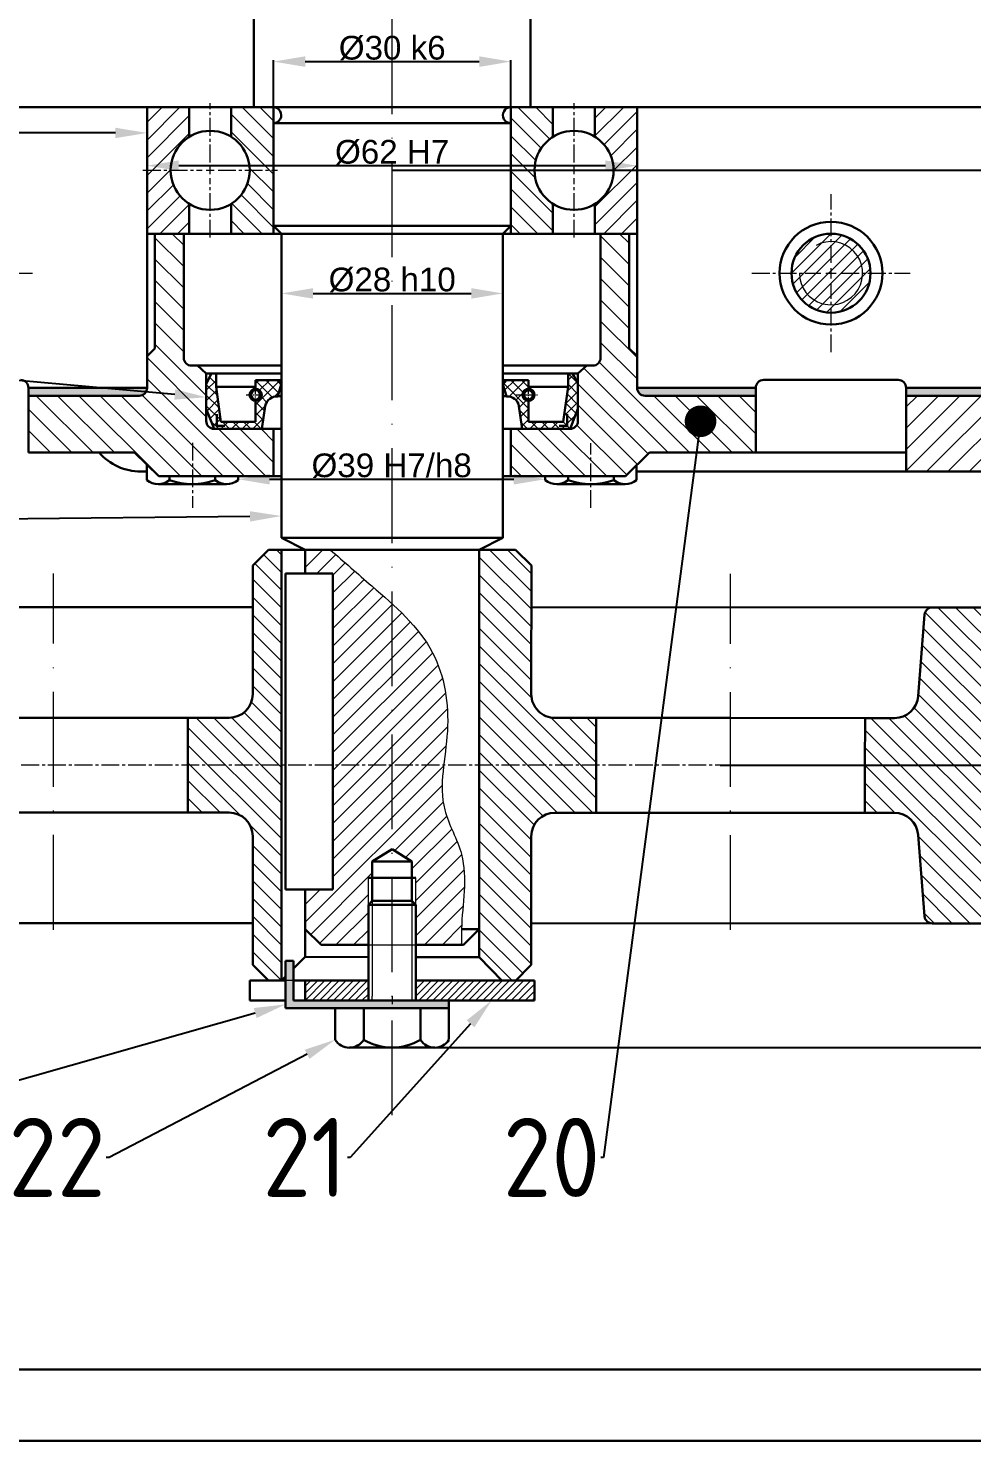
# Model space of a CAD drawing. Header units: millimetres. Extents: x -1 to 1843, y 0 to 1207.
# Drawn here: x 197.7 to 317.1, y 0.4 to 179.1 of the extents above; entities that cross this region are included whole.
import ezdxf
from ezdxf import colors
from ezdxf.entities.mleader import LeaderData, LeaderLine
from ezdxf.math import Vec2, Vec3

# ---------------------------------------------------------------- set-up
doc = ezdxf.new("R2010")
doc.units = ezdxf.units.MM
doc.linetypes.add('ACAD_ISO10W100', pattern=[18, 12, -3, 0, -3])
doc.linetypes.add('CENTER2', pattern=[1.125, 0.75, -0.125, 0.125, -0.125])
doc.layers.get('0').update_dxf_attribs({"lineweight": 30})
for name, color, linetype, lineweight in [('Axe', 7, 'ACAD_ISO10W100', 13), ('Hasuri', 7, 'Continuous', 13), ('Thick', 7, 'Continuous', 30), ('Thin', 7, 'Continuous', 13)]:
    doc.layers.add(name, color=color, linetype=linetype, lineweight=lineweight)
doc.styles.get("Standard").update_dxf_attribs({"font": 'isocp.shx'})
doc.dimstyles.get("Standard").update_dxf_attribs({"dimtxt": 1, "dimasz": 4, "dimexe": 0.18, "dimexo": 0.0625, "dimgap": 0.09, "dimtad": 1, "dimtoh": 1, "dimdec": 1, "dimzin": 0, "dimdsep": 46, "dimtxsty": 'Standard', "dimcen": 0.09, "dimadec": 0, "dimazin": 0, "dimtfac": 1, "dimtdec": 1, "dimtofl": 0, "dimtmove": 0, "dimatfit": 3, "dimfxl": 1, "dimtolj": 1, "dimtzin": 0, "dimarcsym": 1})
pattern_1 = [(135, (-192.2446, -426.3605), (-1.122532, -1.122532), [])]
pattern_2 = [(45, (-192.2446, -426.3605), (-1.122532, 1.122532), [])]

# ---------------------------------------------------------------- blocks, each defined once
blk = doc.blocks.new('*U5')
at = {"layer": 'Hasuri', "color": 0, "linetype": 'CENTER2', "ltscale": 3, "transparency": 16777216}
for p, q in [((0, 1), (0, 8.5)), ((-8.5, 0), (-1, 0)), ((1, 0), (8.5, 0)), ((0, -8.5), (0, -1))]:
    blk.add_line(p, q, dxfattribs=at)
at = {"layer": 'Hasuri', "color": 0, "linetype": 'Continuous', "ltscale": 3, "transparency": 16777216}
for p, q in [((-0.5, 0), (0.5, 0)), ((0, -0.5), (0, 0.5))]:
    blk.add_line(p, q, dxfattribs=at)
blk = doc.blocks.new('*U6')
at = {"layer": 'Hasuri', "color": 0, "linetype": 'CENTER2', "ltscale": 3, "transparency": 16777216}
for p, q in [((0, 1), (0, 8.5)), ((-8.5, 0), (-1, 0)), ((1, 0), (8.5, 0)), ((0, -8.5), (0, -1))]:
    blk.add_line(p, q, dxfattribs=at)
at = {"layer": 'Hasuri', "color": 0, "linetype": 'Continuous', "ltscale": 3, "transparency": 16777216}
for p, q in [((-0.5, 0), (0.5, 0)), ((0, -0.5), (0, 0.5))]:
    blk.add_line(p, q, dxfattribs=at)
blk = doc.blocks.new('*U13')
at = {"layer": 'Axe', "color": 0, "linetype": 'CENTER2', "ltscale": 3, "transparency": 16777216}
for p, q in [((0, 1.3), (0, 10)), ((-10, 0), (-1.3, 0)), ((1.3, 0), (10, 0)), ((0, -10), (0, -1.3))]:
    blk.add_line(p, q, dxfattribs=at)
at = {"layer": 'Axe', "color": 0, "linetype": 'Continuous', "ltscale": 3, "transparency": 16777216}
for p, q in [((-0.65, 0), (0.65, 0)), ((0, -0.65), (0, 0.65))]:
    blk.add_line(p, q, dxfattribs=at)
blk = doc.blocks.new('*U14')
at = {"layer": 'Axe', "color": 0, "linetype": 'CENTER2', "ltscale": 3, "transparency": 16777216}
for p, q in [((0, 1.3), (0, 10)), ((-10, 0), (-1.3, 0)), ((1.3, 0), (10, 0)), ((0, -10), (0, -1.3))]:
    blk.add_line(p, q, dxfattribs=at)
at = {"layer": 'Axe', "color": 0, "linetype": 'Continuous', "ltscale": 3, "transparency": 16777216}
for p, q in [((-0.65, 0), (0.65, 0)), ((0, -0.65), (0, 0.65))]:
    blk.add_line(p, q, dxfattribs=at)
blk = doc.blocks.new('*U42')
at = {"layer": 'Axe', "color": 0, "linetype": 'CENTER2', "transparency": 16777216}
for p, q in [((-1.2, 0), (-0.12, 0)), ((0, 0.12), (0, 1.03)), ((0.12, 0), (0.95, 0)), ((0, -1.23), (0, -0.12))]:
    blk.add_line(p, q, dxfattribs=at)
at = {"layer": 'Axe', "color": 0, "linetype": 'Continuous', "transparency": 16777216}
for p, q in [((-0.06, 0), (0.06, 0)), ((0, -0.06), (0, 0.06))]:
    blk.add_line(p, q, dxfattribs=at)
blk = doc.blocks.new('*U43')
at = {"layer": 'Axe', "color": 0, "linetype": 'CENTER2', "transparency": 16777216}
for p, q in [((-1.56, 0), (-0.12, 0)), ((0, 0.12), (0, 1.44)), ((0.12, 0), (1.23, 0)), ((0, -1.29), (0, -0.12))]:
    blk.add_line(p, q, dxfattribs=at)
at = {"layer": 'Axe', "color": 0, "linetype": 'Continuous', "transparency": 16777216}
for p, q in [((-0.06, 0), (0.06, 0)), ((0, -0.06), (0, 0.06))]:
    blk.add_line(p, q, dxfattribs=at)
blk = doc.blocks.new('*U46')
at = {"layer": 'Axe', "color": 0, "linetype": 'CENTER2', "ltscale": 3, "transparency": 16777216}
blk.add_line((0, 4.125), (0, -4.125), dxfattribs=at)
blk = doc.blocks.new('*U47')
at = {"layer": 'Axe', "color": 0, "linetype": 'CENTER2', "ltscale": 3, "transparency": 16777216}
blk.add_line((0, -4.1), (0, 4.1), dxfattribs=at)
blk = doc.blocks.new('*U59')
at = {"layer": 'Axe', "color": 0, "linetype": 'CENTER2', "ltscale": 3, "transparency": 16777216}
blk.add_line((107.76, 0), (-84.68, 0), dxfattribs=at)
blk = doc.blocks.new('*D67')
at = {"layer": 'Defpoints', "color": 0, "transparency": 16777216}
for p in [(377.54, 381.62), (575.6, 381.62), (246.45, 50.14)]:
    blk.add_point(p, dxfattribs=at)
at = {"layer": 'Thin', "color": 0, "lineweight": -2, "transparency": 16777216}
for p, q in [((377.6, 381.62), (575.78, 381.62)), ((575.6, 54.14), (575.6, 377.62)), ((246.51, 50.14), (575.78, 50.14))]:
    blk.add_line(p, q, dxfattribs=at)
at = {"layer": 'Thin', "color": 0, "transparency": 16777216}
for points in [[(574.93, 377.62), (576.26, 377.62), (575.6, 381.62)], [(574.93, 54.14), (576.26, 54.14), (575.6, 50.14)]]:
    blk.add_solid(points, dxfattribs=at)
at = {"layer": 'Thin', "color": 0, "transparency": 16777216, "insert": (570.4, 215.88), "char_height": 10, "attachment_point": 5, "rotation": 90}
blk.add_mtext('\\A1;{\\fArial|b0|i0|c0|p34;331.5}', dxfattribs=at)
blk = doc.blocks.new('_Dot')
at = {"color": 0, "linetype": 'ByBlock', "lineweight": -2}
blk.add_line((-0.5, 0), (-1, 0), dxfattribs=at)
at = {"color": 0, "linetype": 'ByBlock', "const_width": 0.5}
blk.add_lwpolyline([(-0.25, 0, 1), (0.25, 0, 1)], format="xyb", close=True, dxfattribs=at)
blk = doc.blocks.new('*D78')
at = {"layer": 'Defpoints', "color": 0, "transparency": 16777216}
for p in [(258.78, 174.92), (228.77, 169.14), (258.78, 169.14)]:
    blk.add_point(p, dxfattribs=at)
at = {"layer": 'Thin', "color": 0, "lineweight": -2, "transparency": 16777216}
for p, q in [((228.77, 169.2), (228.77, 175.1)), ((232.77, 174.92), (254.78, 174.92)), ((258.78, 169.2), (258.78, 175.1))]:
    blk.add_line(p, q, dxfattribs=at)
at = {"layer": 'Thin', "color": 0, "transparency": 16777216}
for points in [[(232.77, 175.59), (232.77, 174.25), (228.77, 174.92)], [(254.78, 175.59), (254.78, 174.25), (258.78, 174.92)]]:
    blk.add_solid(points, dxfattribs=at)
at = {"layer": 'Thin', "color": 0, "transparency": 16777216, "insert": (243.77, 176.62), "char_height": 1, "attachment_point": 5}
blk.add_mtext('\\A1;{\\fArial|b0|i0|c0|p34;\\H3x;%%C30 k6}', dxfattribs=at)
blk = doc.blocks.new('*D79')
at = {"layer": 'Defpoints', "color": 0, "transparency": 16777216}
for p in [(274.74, 161.75), (212.77, 157.88), (274.74, 157.88)]:
    blk.add_point(p, dxfattribs=at)
at = {"layer": 'Thin', "color": 0, "lineweight": -2, "transparency": 16777216}
for p, q in [((212.77, 157.94), (212.77, 161.93)), ((216.77, 161.75), (270.74, 161.75)), ((274.74, 157.94), (274.74, 161.93))]:
    blk.add_line(p, q, dxfattribs=at)
at = {"layer": 'Thin', "color": 0, "transparency": 16777216}
for points in [[(216.77, 162.41), (216.77, 161.08), (212.77, 161.75)], [(270.74, 162.41), (270.74, 161.08), (274.74, 161.75)]]:
    blk.add_solid(points, dxfattribs=at)
at = {"layer": 'Thin', "color": 0, "transparency": 16777216, "insert": (243.76, 163.45), "char_height": 1, "width": 17.1918, "attachment_point": 5}
blk.add_mtext('\\A1;{\\fArial|b0|i0|c0|p34;\\H3x;%%C62 H7}', dxfattribs=at)
blk = doc.blocks.new('*D80')
at = {"layer": 'Defpoints', "color": 0, "transparency": 16777216}
for p in [(229.77, 145.58), (257.77, 145.58), (257.77, 145.58)]:
    blk.add_point(p, dxfattribs=at)
at = {"layer": 'Thin', "color": 0, "lineweight": -2, "transparency": 16777216}
for p, q in [((229.77, 145.64), (229.77, 145.76)), ((233.77, 145.58), (253.77, 145.58)), ((257.77, 145.64), (257.77, 145.76))]:
    blk.add_line(p, q, dxfattribs=at)
at = {"layer": 'Thin', "color": 0, "transparency": 16777216}
for points in [[(233.77, 146.25), (233.77, 144.92), (229.77, 145.58)], [(253.77, 146.25), (253.77, 144.92), (257.77, 145.58)]]:
    blk.add_solid(points, dxfattribs=at)
at = {"layer": 'Thin', "color": 0, "transparency": 16777216, "insert": (243.77, 147.29), "char_height": 1, "attachment_point": 5}
blk.add_mtext('\\A1;{\\fArial|b0|i0|c0|p34;\\H3x;%%C28 h10}', dxfattribs=at)
blk = doc.blocks.new('*D81')
at = {"layer": 'Defpoints', "color": 0, "transparency": 16777216}
for p in [(224.27, 121.94), (263.13, 122.07), (263.13, 121.94)]:
    blk.add_point(p, dxfattribs=at)
at = {"layer": 'Thin', "color": 0, "lineweight": -2, "transparency": 16777216}
for p, q in [((224.27, 122), (224.27, 122.25)), ((228.27, 122.07), (259.13, 122.07)), ((263.13, 122), (263.13, 122.25))]:
    blk.add_line(p, q, dxfattribs=at)
at = {"layer": 'Thin', "color": 0, "transparency": 16777216}
for points in [[(228.27, 122.73), (228.27, 121.4), (224.27, 122.07)], [(259.13, 122.73), (259.13, 121.4), (263.13, 122.07)]]:
    blk.add_solid(points, dxfattribs=at)
at = {"layer": 'Thin', "color": 0, "transparency": 16777216, "insert": (243.7, 123.77), "char_height": 1, "attachment_point": 5}
blk.add_mtext('\\A1;{\\fArial|b0|i0|c0|p34;\\H3x;%%C39 H7/h8}', dxfattribs=at)
blk = doc.blocks.new('*D138')
at = {"layer": 'Defpoints', "color": 0, "transparency": 16777216}
for p in [(243.76, 161.16), (326.6, 161.16), (285.18, 85.88)]:
    blk.add_point(p, dxfattribs=at)
at = {"layer": 'Thin', "color": 0, "lineweight": -2, "transparency": 16777216}
for p, q in [((243.82, 161.16), (326.78, 161.16)), ((326.6, 89.88), (326.6, 157.16)), ((285.24, 85.88), (326.78, 85.88))]:
    blk.add_line(p, q, dxfattribs=at)
at = {"layer": 'Thin', "color": 0, "transparency": 16777216}
for points in [[(325.94, 157.16), (327.27, 157.16), (326.6, 161.16)], [(325.94, 89.88), (327.27, 89.88), (326.6, 85.88)]]:
    blk.add_solid(points, dxfattribs=at)
at = {"layer": 'Thin', "color": 0, "transparency": 16777216, "insert": (326.01, 123.52), "char_height": 1, "attachment_point": 5, "rotation": 90}
blk.add_mtext('\\A1;75.3', dxfattribs=at)

msp = doc.modelspace()

# ---------------------------------------------------------------- hatches: boundary and pattern name
at = {"layer": 'Hasuri', "transparency": 33554687}
h = msp.add_hatch(dxfattribs=at)
h.set_pattern_fill('ANSI31', color=256, scale=0.6, angle=90)
h.paths.add_polyline_path([(340.76, 285.24), (348.76, 285.24), (348.76, 288.24), (342.76, 288.24), (330.76, 288.24), (327.48, 285.24), (308.76, 285.24), (308.76, 275.64), (327.76, 275.64, -0.414214), (328.76, 274.64), (328.76, 270.64), (329.73, 269.61), (329.73, 257.14), (334.76, 257.16), (334.76, 275.24, -0.414214), (335.76, 276.24), (338.71, 276.24), (339.76, 277.24), (339.76, 284.24, -0.414214)])
h.paths.add_polyline_path([(220.26, 129.44), (220.26, 135.44), (219.14, 136.44), (218.41, 136.44, -0.414214), (217.41, 137.44), (217.41, 153.14), (213.77, 153.14), (213.77, 138.62), (212.77, 137.64), (212.77, 133.64, -0.414214), (211.77, 132.64), (197.76, 132.64), (197.76, 125.44), (211.19, 125.44), (214.26, 122.44), (228.76, 122.44), (228.76, 128.44), (221.26, 128.44, -0.414214)])
h.paths.add_polyline_path([(289.76, 132.64), (275.74, 132.64, -0.414214), (274.74, 133.64), (274.74, 137.64), (273.74, 138.62), (273.74, 153.14), (270.11, 153.14), (270.11, 137.44, -0.414214), (269.11, 136.44), (268.37, 136.44), (267.26, 135.44), (267.26, 129.44, -0.414214), (266.26, 128.44), (258.76, 128.44), (258.76, 122.44), (264.77, 122.44), (273.26, 122.44), (276.32, 125.44), (289.76, 125.44)])
h = msp.add_hatch(color=256, dxfattribs=at)
h.dxf.hatch_style = 1
h.paths.add_polyline_path([(211.75, 275.64), (209.75, 275.64), (197.74, 275.64), (197.74, 274.64), (212.75, 274.64, 0.414677)])
h.paths.add_polyline_path([(289.77, 275.64), (277.77, 275.64), (275.77, 275.64, 0.414677), (274.77, 274.64), (289.77, 274.64)])
h.paths.add_polyline_path([(327.76, 275.64), (308.76, 275.64), (308.76, 274.64), (328.76, 274.64, 0.414214)])
h.paths.add_polyline_path([(428.76, 275.64), (409.76, 275.64, 0.414214), (408.76, 274.64), (428.76, 274.64)])
h.paths.add_polyline_path([(212.77, 133.64), (197.76, 133.64), (197.76, 132.64), (211.77, 132.64, 0.414214)])
h.paths.add_polyline_path([(289.76, 133.64), (274.74, 133.64, 0.414214), (275.74, 132.64), (289.76, 132.64)])
h.paths.add_polyline_path([(328.76, 133.64), (308.76, 133.64), (308.76, 133.64), (308.76, 132.64), (327.76, 132.64, 0.414214)])
h.paths.add_polyline_path([(428.76, 133.64), (408.76, 133.64, 0.414214), (409.75, 132.64), (428.76, 132.64)])
h = msp.add_hatch(dxfattribs=at)
h.set_pattern_fill('ANSI31', color=256, scale=0.35)
h.set_pattern_definition([(45, (-192.2446, -426.3605), (-0.7857724, 0.7857724), [])])
h.paths.add_polyline_path([(183.26, 260.14, 1), (193.26, 260.14, 1)])
h.paths.add_polyline_path([(304.26, 260.14, 1), (294.26, 260.14, 1)])
h.paths.add_polyline_path([(183.26, 148.14, 1), (193.26, 148.14, 1)])
h.paths.add_polyline_path([(304.26, 148.14, 1), (294.26, 148.14, 1)])
h.paths.add_polyline_path([(433.26, 260.14, 1), (443.26, 260.14, 1)])
h.paths.add_polyline_path([(443.26, 148.14, 1), (433.26, 148.14, 1)])
h = msp.add_hatch(dxfattribs=at)
h.set_pattern_fill('ANSI31', color=256, scale=0.5)
h.set_pattern_definition(pattern_2)
h.paths.add_polyline_path([(218.1, 169.14), (212.77, 169.14), (212.77, 153.14), (218.1, 153.14), (218.1, 156.92, -0.258457), (215.75, 161.16, -0.258457), (218.1, 165.4)])
h.paths.add_polyline_path([(274.74, 169.14), (269.41, 169.14), (269.41, 165.4, -0.258457), (271.76, 161.16, -0.258457), (269.41, 156.92), (269.41, 153.14), (274.74, 153.14)])
h = msp.add_hatch(dxfattribs=at)
h.set_pattern_fill('ANSI31', color=256, scale=0.5, angle=90)
h.set_pattern_definition(pattern_1)
h.paths.add_polyline_path([(228.74, 169.14), (228.73, 169.14), (223.4, 169.14), (223.4, 165.4, -0.258457), (225.75, 161.16, -0.258457), (223.4, 156.92), (223.4, 153.14), (228.77, 153.14), (228.77, 154.15)])
h = msp.add_hatch(dxfattribs=at)
h.set_pattern_fill('ANSI31', color=256, scale=0.5, angle=90)
h.paths.add_polyline_path([(264.09, 156.93, -0.256957), (261.76, 161.16), (258.78, 161.16), (258.78, 154.15), (258.78, 153.14), (264.09, 153.14)])
h.paths.add_polyline_path([(264.09, 165.38), (264.09, 169.14), (258.78, 169.14), (258.78, 161.16), (261.76, 161.16, -0.256957)])
h = msp.add_hatch(dxfattribs=at)
h.set_pattern_fill('ANSI31', color=256, scale=0.6)
h.set_pattern_definition([(45, (-192.2446, -426.3605), (-1.3470384, 1.3470384), [])])
h.paths.add_polyline_path([(428.76, 132.64), (409.75, 132.64, -0.414214), (408.76, 133.64), (408.76, 136.64), (408.76, 137.64), (407.76, 138.66), (407.76, 151.14), (402.76, 151.14), (402.76, 137.04, -0.414214), (398.76, 133.04), (368.76, 133.04), (338.76, 133.04, -0.414214), (334.76, 137.04), (334.76, 151.14), (329.76, 151.14), (329.76, 138.66), (328.76, 137.64), (328.76, 136.64), (328.76, 133.64, -0.414214), (327.76, 132.64), (308.76, 132.64), (308.76, 123.04), (319.68, 123.04), (330.76, 123.04), (333.87, 126.04), (368.76, 126.04), (403.64, 126.04), (406.76, 123.04), (428.76, 123.04)])
h = msp.add_hatch(dxfattribs=at)
h.set_pattern_fill('ANSI37', color=256, scale=0.3, angle=90)
h.set_pattern_definition([(135, (-192.2446, -424.661), (-0.6735192, -0.6735192), []), (225, (-192.2446, -424.661), (0.6735192, -0.6735192), [])])
h.paths.add_polyline_path([(229.74, 134.04), (229.3, 134.61), (226.5, 134.61), (226.5, 133.78), (226.5, 133.52, -0.414214), (227.27, 132.75, -0.414214), (226.5, 131.98), (226.5, 129.34), (222.11, 129.33), (221.5, 133.78), (221.5, 135.44), (220.91, 135.44), (220.26, 134.14), (220.26, 130.96), (221.26, 128.44), (227.3, 128.44), (227.71, 131.33, -0.372117), (229.29, 132.56)])
h.paths.add_polyline_path([(261.01, 133.52), (261.01, 133.78), (261.01, 134.61), (258.21, 134.61), (257.77, 134.04), (258.22, 132.56, -0.372117), (259.8, 131.33), (260.21, 128.44), (266.26, 128.44), (267.26, 130.96), (267.26, 134.14), (266.6, 135.44), (266.01, 135.44), (266.01, 133.78), (265.4, 129.33), (261.01, 129.34), (261.01, 131.98, -0.414214), (260.24, 132.75, -0.414214)])
h = msp.add_hatch(dxfattribs=at)
h.set_pattern_fill('ANSI31', color=256, scale=0.5, angle=90)
h.set_pattern_definition(pattern_1)
h.paths.add_polyline_path([(176.4, 104.96, 0.391283), (175.4, 105.88), (154.73, 105.88), (154.72, 102.13), (163.42, 99.13, -0.320103), (163.75, 98.66), (163.75, 97.1, -0.320103), (163.42, 96.63), (154.69, 93.63), (154.68, 90.14), (163.42, 87.13, -0.320103), (163.75, 86.66), (163.75, 85.88), (183.94, 85.88), (183.94, 91.88), (180.21, 91.88, -0.391283), (177.22, 94.64)])
h.paths.add_polyline_path([(183.94, 85.88), (163.75, 85.88), (163.75, 85.1, -0.320103), (163.42, 84.63), (154.68, 81.62), (154.69, 78.14), (163.42, 75.13, -0.320103), (163.75, 74.66), (163.75, 73.1, -0.320103), (163.42, 72.63), (154.72, 69.64), (154.73, 65.88), (175.4, 65.88, 0.391283), (176.4, 66.8), (177.22, 77.12, -0.391283), (180.21, 79.88), (183.94, 79.88)])
h.paths.add_polyline_path([(229.77, 85.88), (217.94, 85.88), (217.94, 79.88), (223.14, 79.88, -0.414214), (226.14, 76.88), (226.14, 60.62), (228.14, 58.62), (229.77, 58.62), (229.77, 70.14)])
h.paths.add_polyline_path([(229.77, 110.14), (229.77, 113.14), (228.14, 113.14), (226.14, 111.14), (226.14, 94.88, -0.414214), (223.14, 91.88), (217.94, 91.88), (217.94, 85.88), (229.77, 85.88)])
h.paths.add_polyline_path([(332.81, 93.58), (324.08, 96.59, -0.320103), (323.75, 97.06), (323.75, 98.62, -0.320103), (324.09, 99.09), (332.78, 102.08), (332.77, 105.84), (312.1, 105.85, 0.391283), (311.1, 104.93), (310.28, 94.61, -0.391283), (307.29, 91.85), (303.56, 91.85), (303.55, 85.85), (303.55, 79.85), (307.29, 79.85, -0.391283), (310.27, 77.08), (311.09, 66.77, 0.391283), (312.08, 65.85), (332.75, 65.84), (332.77, 69.59), (324.07, 72.59, -0.320103), (323.74, 73.06), (323.74, 74.62, -0.320103), (324.07, 75.09), (332.8, 78.09), (332.81, 81.58), (324.08, 84.59, -0.320103), (323.74, 85.06), (323.74, 85.84), (323.74, 86.62, -0.320103), (324.08, 87.09), (332.81, 90.1)])
h = msp.add_hatch(dxfattribs=at)
h.set_pattern_fill('ANSI31', color=256, scale=0.5, angle=90)
h.set_pattern_definition(pattern_1)
h.paths.add_polyline_path([(269.55, 85.87), (269.56, 91.87), (264.36, 91.87, -0.414214), (261.36, 94.87), (261.37, 111.13), (259.37, 113.13), (257.75, 113.14), (254.77, 113.14), (254.77, 65.14), (254.77, 61.57), (257.69, 58.61), (259.34, 58.61), (261.34, 60.61), (261.35, 76.87, -0.414214), (264.35, 79.87), (269.55, 79.87)])
h = msp.add_hatch(dxfattribs=at)
h.set_pattern_fill('ANSI31', color=256, scale=0.5, angle=90)
h.set_pattern_definition(pattern_1)
h.paths.add_polyline_path([(335.25, 105.84), (332.77, 105.84), (332.78, 102.08), (334.91, 102.81, 0.320103), (335.25, 103.29)])
h.paths.add_polyline_path([(335.25, 92.38, 0.320103), (334.91, 92.86), (332.81, 93.58), (332.81, 90.1), (334.91, 90.81, 0.320103), (335.24, 91.29)])
h.paths.add_polyline_path([(335.24, 80.38, 0.320103), (334.9, 80.86), (332.81, 81.58), (332.8, 78.09), (334.9, 78.81, 0.320103), (335.24, 79.29)])
h.paths.add_polyline_path([(335.23, 68.38, 0.320103), (334.9, 68.86), (332.77, 69.59), (332.75, 65.84), (335.23, 65.84)])
h.paths.add_polyline_path([(154.73, 105.88), (152.25, 105.88), (152.25, 103.33, 0.320103), (152.59, 102.86), (154.72, 102.13)])
h.paths.add_polyline_path([(154.69, 93.63), (152.59, 92.9, 0.320103), (152.25, 92.43), (152.25, 91.33, 0.320103), (152.59, 90.86), (154.68, 90.14)])
h.paths.add_polyline_path([(154.68, 81.62), (152.59, 80.9, 0.320103), (152.25, 80.43), (152.25, 79.33, 0.320103), (152.59, 78.86), (154.69, 78.14)])
h.paths.add_polyline_path([(154.72, 69.64), (152.59, 68.9, 0.320103), (152.25, 68.43), (152.25, 65.88), (154.73, 65.88)])
at = {"layer": 'Thin', "transparency": 33554687}
h = msp.add_hatch(dxfattribs=at)
h.set_pattern_fill('ANSI31', color=256, scale=0.35)
h.paths.add_polyline_path([(492.58, 229.39), (492.58, 230.39, 0.414214), (487.58, 225.39), (488.58, 225.39, 2.414214)])
h.paths.add_polyline_path([(492.58, 230.39), (492.58, 229.39, -0.414214), (496.58, 225.39), (497.58, 225.39, 0.414214)])
h.paths.add_polyline_path([(497.58, 225.39), (496.58, 225.39, -0.414214), (492.58, 221.39), (492.58, 220.39, 0.414214)])
h.paths.add_polyline_path([(488.58, 225.39), (487.58, 225.39, 0.414214), (492.58, 220.39), (492.58, 221.39, -0.414214)])
h.paths.add_polyline_path([(492.79, 186.89), (492.79, 187.89, 0.414214), (487.79, 182.89), (488.79, 182.89, 2.414214)])
h.paths.add_polyline_path([(492.79, 187.89), (492.79, 186.89, -0.414214), (496.79, 182.89), (497.79, 182.89, 0.414214)])
h.paths.add_polyline_path([(497.79, 182.89), (496.79, 182.89, -0.414214), (492.79, 178.89), (492.79, 177.89, 0.414214)])
h.paths.add_polyline_path([(488.79, 182.89), (487.79, 182.89, 0.414214), (492.79, 177.89), (492.79, 178.89, -0.414214)])
h.paths.add_polyline_path([(160.12, 230.39, 0.414214), (155.12, 225.39), (156.12, 225.39, 2.414214), (160.12, 229.39)])
h.paths.add_polyline_path([(160.12, 230.39), (160.12, 229.39, -0.414214), (164.12, 225.39), (165.12, 225.39, 0.414214)])
h.paths.add_polyline_path([(165.12, 225.39), (164.12, 225.39, -0.414214), (160.12, 221.39), (160.12, 220.39, 0.414214)])
h.paths.add_polyline_path([(156.12, 225.39), (155.12, 225.39, 0.414214), (160.12, 220.39), (160.12, 221.39, -0.414214)])
h.paths.add_polyline_path([(160.36, 187.89, 0.414214), (155.36, 182.89), (156.36, 182.89, 2.414214), (160.36, 186.89)])
h.paths.add_polyline_path([(160.36, 187.89), (160.36, 186.89, -0.414214), (164.36, 182.89), (165.36, 182.89, 0.414214)])
h.paths.add_polyline_path([(165.36, 182.89), (164.36, 182.89, -0.414214), (160.36, 178.89), (160.36, 177.89, 0.414214)])
h.paths.add_polyline_path([(156.36, 182.89), (155.36, 182.89, 0.414214), (160.36, 177.89), (160.36, 178.89, -0.414214)])
h = msp.add_hatch(dxfattribs=at)
h.set_pattern_fill('ANSI31', color=256, scale=0.5)
h.set_pattern_definition(pattern_2)
edge = h.paths.add_edge_path()
edge.add_spline(control_points=[(250.28, 85.88), (250.43, 87.29), (251.16, 92.19), (249.99, 99.97), (245.78, 104.44), (243.76, 106.29)], knot_values=[10.327065, 10.327065, 10.327065, 10.327065, 14.523185, 24.62579, 32.691705, 32.691705, 32.691705, 32.691705], degree=3, periodic=0)
edge.add_line((243.76, 106.29), (243.76, 85.88))
edge.add_line((243.76, 85.88), (250.28, 85.88))
edge = h.paths.add_edge_path()
edge.add_spline(control_points=[(243.76, 106.29), (243.59, 106.44), (243.43, 106.59), (243.26, 106.74)], knot_values=[9.670068, 9.670068, 9.670068, 9.670068, 10.327065, 10.327065, 10.327065, 10.327065], degree=3, periodic=0)
edge.add_spline(control_points=[(243.26, 106.74), (242.57, 107.36), (241.21, 108.53), (239.87, 109.7), (239.23, 110.27)], knot_values=[4.382764, 4.382764, 4.382764, 4.382764, 7.090979, 9.670068, 9.670068, 9.670068, 9.670068], degree=3, periodic=0)
edge.add_spline(control_points=[(239.23, 110.27), (238.12, 111.23), (237.03, 112.18), (235.94, 113.14)], knot_values=[0, 0, 0, 0, 4.382764, 4.382764, 4.382764, 4.382764], degree=3, periodic=0)
edge.add_line((235.94, 113.14), (232.77, 113.14))
edge.add_line((232.77, 113.14), (232.77, 110.14))
edge.add_line((232.77, 110.14), (236.27, 110.14))
edge.add_line((236.27, 110.14), (236.27, 70.14))
edge.add_line((236.27, 70.14), (232.77, 70.14))
edge.add_line((232.77, 70.14), (232.77, 65.14))
edge.add_line((232.77, 65.14), (234.77, 63.14))
edge.add_line((234.77, 63.14), (240.75, 63.14))
edge.add_line((240.75, 63.14), (240.75, 68.21))
edge.add_line((240.75, 68.21), (240.75, 71.64))
edge.add_line((240.75, 71.64), (241.25, 71.64))
edge.add_line((241.25, 71.64), (241.25, 73.71))
edge.add_line((241.25, 73.71), (243.76, 75.24))
edge.add_line((243.76, 75.24), (243.76, 106.29))
edge = h.paths.add_edge_path()
edge.add_spline(control_points=[(252.53, 65.14), (252.62, 68.31), (253.78, 73.67), (249.83, 80.07), (250.06, 83.95), (250.28, 85.88)], knot_values=[32.691705, 32.691705, 32.691705, 32.691705, 42.155977, 48.177437, 53.91663, 53.91663, 53.91663, 53.91663], degree=3, periodic=0)
edge.add_line((250.28, 85.88), (243.76, 85.88))
edge.add_line((243.76, 85.88), (243.76, 75.24))
edge.add_line((243.76, 75.24), (246.25, 73.71))
edge.add_line((246.25, 73.71), (246.25, 71.64))
edge.add_line((246.25, 71.64), (246.75, 71.64))
edge.add_line((246.75, 71.64), (246.75, 68.21))
edge.add_line((246.75, 68.21), (246.75, 63.14))
edge.add_line((246.75, 63.14), (252.53, 63.14))
edge.add_spline(control_points=[(252.53, 63.14), (252.52, 63.81), (252.51, 64.47), (252.53, 65.14)], knot_values=[0, 0, 0, 0, 2, 2, 2, 2], degree=3, periodic=0)
h = msp.add_hatch(color=256, dxfattribs=at)
h.dxf.hatch_style = 1
h.paths.add_polyline_path([(231.29, 61.11), (230.29, 61.11), (230.29, 58.62), (231.29, 58.62)])
h.paths.add_polyline_path([(231.29, 58.62), (230.29, 58.62), (230.29, 58.11), (230.29, 55.61), (230.29, 55.12), (236.56, 55.12), (243.76, 55.12), (243.76, 55.64), (243.75, 56.12), (236.56, 56.12), (231.29, 56.12)])
h.paths.add_polyline_path([(250.94, 56.12), (243.76, 56.12), (243.76, 55.12), (247.95, 55.12), (250.94, 55.12), (250.94, 55.64)])
h = msp.add_hatch(dxfattribs=at)
h.set_pattern_fill('ANSI31', color=256, scale=0.2)
h.set_pattern_definition([(45, (-192.24457, -426.3605), (-0.4490128, 0.4490128), [])])
h.paths.add_polyline_path([(261.76, 58.62), (259.35, 58.62), (259.34, 58.61), (254.73, 58.62), (246.75, 58.62), (246.75, 56.64), (246.75, 56.12), (250.94, 56.12), (261.76, 56.12)])
h.paths.add_polyline_path([(240.75, 58.62), (232.75, 58.62), (232.76, 56.64), (232.76, 56.12), (236.56, 56.12), (240.75, 56.12)])

# ---------------------------------------------------------------- linework, layer by layer
at = {"lineweight": 30}
for p, q in [((18.47, 9.39), (1174.47, 9.39)), ((-0.53, 0.39), (1183.47, 0.39))]:
    msp.add_line(p, q, dxfattribs=at)
at = {"layer": 'Axe'}
for p, q in [((243.76, 41.58), (243.76, 290.85)), ((200.94, 65.06), (200.94, 110.12)), ((286.54, 65.04), (286.57, 110.1))]:
    msp.add_line(p, q, dxfattribs=at)
at = {"layer": 'Hasuri'}
for p, q in [((257.77, 114.66), (254.77, 113.14)), ((254.77, 61.57), (257.69, 58.61)), ((231.51, 58.62), (230.1, 58.62)), ((232.76, 56.64), (232.76, 56.64)), ((241.25, 56.12), (241.25, 56.64)), ((243.75, 56.64), (243.76, 55.64)), ((-0.53, 0.39), (1188.47, 0.39))]:
    msp.add_line(p, q, dxfattribs=at)
at = {"layer": 'Thick'}
for p, q in [((226.26, 187.14), (226.27, 169.14)), ((261.26, 187.14), (261.27, 169.14)), ((212.77, 169.14), (193.12, 169.14)), ((212.77, 169.14), (212.77, 153.14)), ((212.77, 169.14), (218.1, 169.14)), ((218.1, 169.14), (218.1, 165.4)), ((218.1, 169.14), (223.4, 169.14)), ((223.4, 169.14), (228.73, 169.14)), ((223.4, 169.14), (223.4, 165.4)), ((228.73, 169.14), (243.77, 169.14)), ((228.77, 154.15), (228.74, 169.14)), ((243.77, 169.14), (228.77, 169.14)), ((258.78, 169.14), (243.77, 169.14)), ((258.76, 169.14), (264.09, 169.14)), ((258.78, 169.14), (258.78, 154.15)), ((264.11, 169.14), (258.78, 169.14)), ((264.09, 169.14), (264.09, 165.38)), ((269.41, 169.14), (264.11, 169.14)), ((274.74, 169.14), (269.41, 169.14)), ((274.74, 169.14), (269.41, 169.14)), ((269.41, 169.14), (269.41, 165.4)), ((274.74, 169.14), (274.74, 153.14)), ((274.74, 169.14), (328.76, 169.14)), ((228.76, 167.14), (243.77, 167.14)), ((258.77, 167.14), (243.77, 167.14)), ((218.1, 156.92), (218.1, 153.14)), ((223.4, 156.92), (223.4, 153.14)), ((264.09, 156.93), (264.09, 153.14)), ((269.41, 156.92), (269.41, 153.14)), ((229.77, 153.14), (228.77, 154.15)), ((228.77, 154.15), (243.77, 154.15)), ((228.77, 154.15), (228.77, 153.14)), ((258.77, 154.15), (243.77, 154.15)), ((257.77, 153.14), (258.77, 154.15)), ((258.78, 154.15), (258.78, 153.14)), ((212.77, 153.14), (229.77, 153.14)), ((212.77, 137.64), (212.77, 153.14)), ((213.77, 138.62), (213.77, 153.14)), ((243.76, 153.14), (217.41, 153.14)), ((217.41, 153.14), (217.41, 137.44)), ((229.77, 153.14), (243.77, 153.14)), ((243.77, 153.14), (229.77, 153.14)), ((229.77, 153.14), (229.77, 121.36)), ((229.77, 153.14), (229.77, 114.66)), ((243.77, 153.14), (257.77, 153.14)), ((274.74, 153.14), (257.74, 153.14)), ((257.77, 153.14), (257.77, 114.66)), ((270.11, 153.14), (270.11, 137.44)), ((273.74, 138.62), (273.74, 153.14)), ((274.74, 137.64), (274.74, 153.14)), ((212.77, 137.64), (213.77, 138.62)), ((212.77, 137.64), (212.77, 133.64)), ((274.74, 137.64), (273.74, 138.62)), ((274.74, 137.64), (274.74, 133.64)), ((274.74, 133.64), (274.74, 137.64)), ((229.74, 136.44), (218.41, 136.44)), ((220.26, 135.44), (219.14, 136.44)), ((257.77, 136.44), (269.11, 136.44)), ((267.26, 135.44), (268.37, 136.44)), ((220.26, 129.44), (220.26, 135.44)), ((220.26, 135.44), (229.74, 135.44)), ((220.26, 134.14), (220.91, 135.44)), ((221.5, 135.44), (221.5, 133.78)), ((226.5, 135.44), (229.74, 135.44)), ((226.5, 133.78), (226.5, 134.61)), ((226.5, 134.61), (229.77, 134.61)), ((229.3, 134.61), (229.74, 134.04)), ((261.01, 134.61), (257.74, 134.61)), ((267.26, 135.44), (257.77, 135.44)), ((257.77, 134.15), (257.77, 135.15)), ((258.21, 134.61), (257.77, 134.04)), ((261.01, 133.78), (261.01, 134.61)), ((266.01, 135.44), (266.01, 133.78)), ((267.26, 134.14), (266.6, 135.44)), ((267.26, 129.44), (267.26, 135.44)), ((290.75, 134.64), (307.76, 134.64)), ((197.76, 133.64), (197.76, 133.64)), ((197.76, 133.64), (212.77, 133.64)), ((212.77, 133.64), (197.76, 133.64)), ((197.76, 133.64), (197.76, 132.64)), ((197.76, 125.44), (197.76, 132.64)), ((197.76, 132.64), (211.77, 132.64)), ((205.26, 132.64), (201.76, 132.64)), ((221.5, 133.78), (226.5, 133.78)), ((221.5, 133.78), (222.11, 129.33)), ((226.5, 133.78), (226.5, 133.52)), ((229.74, 134.04), (229.29, 132.56)), ((229.29, 132.56), (229.74, 132.56)), ((257.77, 134.04), (258.22, 132.56)), ((258.22, 132.56), (257.77, 132.56)), ((266.01, 133.78), (261.01, 133.78)), ((261.01, 133.78), (261.01, 133.52)), ((266.01, 133.78), (265.4, 129.33)), ((289.76, 133.64), (274.74, 133.64)), ((289.76, 132.64), (275.74, 132.64)), ((289.76, 132.64), (289.76, 133.64)), ((289.76, 133.64), (289.76, 133.64)), ((289.76, 125.44), (289.76, 132.64)), ((308.76, 132.64), (308.76, 133.64)), ((308.76, 133.64), (308.76, 133.64)), ((328.76, 133.64), (308.76, 133.64)), ((308.76, 132.64), (308.76, 123.04)), ((327.76, 132.64), (308.76, 132.64)), ((220.26, 130.96), (221.26, 128.44)), ((226.5, 131.98), (226.5, 129.34)), ((227.3, 128.44), (227.71, 131.33)), ((260.21, 128.44), (259.8, 131.33)), ((261.01, 131.98), (261.01, 129.34)), ((267.26, 130.96), (266.26, 128.44)), ((221.61, 130.31), (221.61, 128.81)), ((221.61, 128.81), (222.61, 128.81)), ((222.11, 129.33), (226.5, 129.34)), ((265.4, 129.33), (261.01, 129.34)), ((265.9, 128.81), (264.9, 128.81)), ((265.9, 130.31), (265.9, 128.81)), ((229.74, 128.44), (221.26, 128.44)), ((228.76, 128.44), (228.76, 122.44)), ((257.77, 128.44), (266.26, 128.44)), ((258.76, 128.44), (258.76, 122.44)), ((211.19, 125.44), (197.76, 125.44)), ((214.26, 122.44), (211.19, 125.44)), ((273.26, 122.44), (276.32, 125.44)), ((276.32, 125.44), (289.76, 125.44)), ((289.76, 125.44), (308.76, 125.44)), ((212.72, 121.94), (212.72, 123.94)), ((212.72, 123.94), (212.72, 121.94)), ((274.67, 121.94), (274.67, 123.83)), ((274.67, 123.83), (274.67, 121.94)), ((211.98, 123.04), (212.72, 123.04)), ((214.26, 122.44), (229.74, 122.44)), ((215.61, 121.94), (215.61, 122.44)), ((221.39, 121.94), (221.39, 122.44)), ((229.74, 122.44), (222.74, 122.44)), ((224.27, 121.94), (224.27, 122.44)), ((257.77, 122.64), (257.77, 122.44)), ((273.26, 122.44), (257.77, 122.44)), ((257.77, 122.44), (264.77, 122.44)), ((263.13, 121.94), (263.13, 122.44)), ((266.01, 121.94), (266.01, 122.44)), ((271.79, 121.94), (271.79, 122.44)), ((274.73, 123.04), (308.76, 123.04)), ((319.68, 123.04), (308.76, 123.04)), ((214.17, 121.44), (218.5, 121.44)), ((218.5, 121.44), (222.83, 121.44)), ((268.9, 121.44), (264.57, 121.44)), ((273.23, 121.44), (268.9, 121.44)), ((232.77, 113.14), (229.77, 114.66)), ((229.77, 114.66), (257.77, 114.66)), ((254.77, 113.14), (257.77, 114.66)), ((226.14, 111.14), (228.14, 113.14)), ((243.74, 113.14), (228.14, 113.14)), ((229.75, 113.14), (243.75, 113.14)), ((229.77, 110.14), (229.77, 113.14)), ((243.77, 113.14), (232.77, 113.14)), ((232.77, 113.14), (232.77, 110.14)), ((257.75, 113.14), (243.75, 113.14)), ((243.77, 113.14), (254.77, 113.14)), ((254.77, 65.14), (254.77, 113.14)), ((257.75, 113.14), (259.37, 113.13)), ((261.37, 111.13), (259.37, 113.13)), ((226.14, 111.14), (226.14, 94.88)), ((261.37, 111.13), (261.36, 94.87)), ((229.77, 110.14), (229.77, 70.14)), ((236.27, 110.14), (230.27, 110.14)), ((230.27, 110.14), (230.27, 70.14)), ((232.77, 110.14), (236.27, 110.14)), ((236.27, 110.14), (236.27, 70.14)), ((175.4, 105.88), (226.14, 105.88)), ((312.1, 105.85), (261.36, 105.87)), ((335.25, 105.84), (312.1, 105.85)), ((311.1, 104.93), (310.28, 94.61)), ((200.94, 91.88), (183.94, 91.88)), ((200.94, 91.88), (217.94, 91.88)), ((217.94, 85.88), (217.94, 91.88)), ((217.94, 91.88), (223.14, 91.88)), ((269.56, 91.87), (264.36, 91.87)), ((269.55, 85.87), (269.56, 91.87)), ((286.56, 91.86), (269.56, 91.87)), ((286.56, 91.86), (303.56, 91.85)), ((303.55, 85.85), (303.56, 91.85)), ((303.56, 91.85), (307.29, 91.85)), ((217.94, 85.88), (217.94, 79.88)), ((269.55, 85.87), (269.55, 79.87)), ((303.55, 85.85), (303.55, 79.85)), ((200.94, 79.88), (183.94, 79.88)), ((200.94, 79.88), (217.94, 79.88)), ((217.94, 79.88), (223.14, 79.88)), ((269.55, 79.87), (264.35, 79.87)), ((286.55, 79.86), (269.55, 79.87)), ((286.55, 79.86), (303.55, 79.85)), ((303.55, 79.85), (307.29, 79.85)), ((226.14, 60.62), (226.14, 76.88)), ((261.34, 60.61), (261.35, 76.87)), ((311.09, 66.77), (310.27, 77.08)), ((241.25, 73.71), (243.75, 75.24)), ((246.25, 73.71), (243.75, 75.24)), ((241.25, 68.71), (241.25, 73.71)), ((241.25, 73.71), (243.75, 73.71)), ((246.25, 73.71), (243.75, 73.71)), ((246.25, 68.71), (246.25, 73.71)), ((246.75, 71.64), (240.75, 71.64)), ((229.77, 70.14), (229.77, 58.62)), ((230.27, 70.14), (232.77, 70.14)), ((236.27, 70.14), (232.77, 70.14)), ((232.77, 70.14), (232.77, 65.14)), ((240.75, 68.21), (241.25, 68.71)), ((240.75, 68.21), (246.75, 68.21)), ((240.75, 68.21), (240.75, 56.12)), ((241.25, 68.71), (246.25, 68.71)), ((246.25, 68.71), (246.75, 68.21)), ((246.75, 68.21), (246.75, 63.64)), ((246.75, 56.64), (246.75, 68.21)), ((246.75, 56.64), (246.75, 68.21)), ((175.4, 65.88), (226.14, 65.88)), ((232.75, 63.62), (232.75, 65.14)), ((232.77, 65.14), (234.77, 63.14)), ((254.77, 65.14), (252.53, 65.14)), ((254.77, 65.14), (252.77, 63.14)), ((254.77, 65.14), (254.77, 61.57)), ((312.08, 65.85), (261.34, 65.87)), ((335.23, 65.84), (312.08, 65.85)), ((232.75, 61.61), (232.75, 63.62)), ((234.77, 63.14), (240.75, 63.14)), ((252.77, 63.14), (246.75, 63.14)), ((230.29, 58.11), (230.29, 61.11)), ((230.29, 61.11), (231.29, 61.11)), ((231.29, 60.14), (232.75, 61.61)), ((231.29, 61.11), (231.29, 56.12)), ((232.75, 61.61), (240.75, 61.6)), ((246.75, 61.58), (254.77, 61.57)), ((257.69, 58.61), (254.77, 61.57)), ((226.14, 60.62), (228.14, 58.62)), ((229.77, 58.62), (230.29, 59.14)), ((261.34, 60.61), (259.34, 58.61)), ((225.76, 56.12), (225.76, 58.62)), ((225.76, 58.62), (228.14, 58.62)), ((228.14, 58.62), (230.29, 58.62)), ((230.29, 55.61), (230.29, 58.11)), ((231.29, 58.62), (232.75, 58.62)), ((232.76, 56.64), (232.75, 58.62)), ((240.75, 58.62), (232.75, 58.62)), ((254.75, 58.62), (246.75, 58.62)), ((261.76, 58.62), (246.75, 58.62)), ((254.73, 58.62), (254.73, 58.62)), ((259.34, 58.61), (254.73, 58.62)), ((261.76, 56.12), (261.76, 58.62)), ((230.29, 56.12), (225.76, 56.12)), ((230.29, 55.64), (230.29, 56.12)), ((230.29, 55.12), (230.29, 55.61)), ((236.56, 56.12), (231.29, 56.12)), ((232.76, 56.96), (232.76, 56.64)), ((232.76, 56.64), (232.76, 56.12)), ((236.56, 56.12), (250.94, 56.12)), ((246.75, 57.03), (246.75, 56.12)), ((250.94, 56.12), (261.76, 56.12)), ((250.94, 55.64), (250.94, 56.12)), ((250.94, 55.64), (250.94, 51.15)), ((236.56, 55.12), (230.29, 55.12)), ((236.56, 55.12), (250.94, 55.12)), ((236.56, 51.14), (236.56, 55.12)), ((239.55, 55.12), (247.95, 55.12)), ((240.16, 51.14), (240.16, 55.12)), ((247.35, 51.14), (247.35, 55.12)), ((238.36, 50.14), (243.75, 50.14)), ((243.75, 50.14), (249.15, 50.14)), ((247.35, 51.14), (247.35, 51.14)), ((250.94, 51.14), (250.94, 51.14))]:
    msp.add_line(p, q, dxfattribs=at)
for centre, radius in [((220.75, 161.16), 5), ((266.76, 161.16), 5), ((299.26, 148.14), 6.5), ((299.26, 148.14), 5), ((226.5, 132.75), 0.768), ((226.5, 132.75), 0.579), ((261.01, 132.75), 0.768), ((261.01, 132.75), 0.579)]:
    msp.add_circle(centre, radius, dxfattribs=at)
for centre, radius, start, end in [((228.74, 168.14), 1, 270, 90.6821), ((258.77, 168.14), 1, 89.3179, 270), ((218.41, 137.44), 1, 180, 270), ((269.11, 137.44), 1, 270, 0), ((196.76, 133.64), 0.998, 0, 90), ((290.75, 133.64), 0.998, 90, 180), ((307.76, 133.64), 0.998, 0, 90), ((211.77, 133.64), 1, 270, 0), ((229.22, 131.03), 1.53, 87.0616, 168.706), ((258.3, 131.03), 1.53, 11.294, 92.9384), ((275.74, 133.64), 1, 180, 270), ((221.26, 129.44), 1, 180, 270), ((266.26, 129.44), 1, 270, 0), ((211.98, 130.04), 7, 221.0823, 270), ((214.17, 123.77), 2.33, 231.7868, 308.2132), ((218.5, 130.02), 8.58, 250.3471, 289.6529), ((222.83, 123.77), 2.33, 231.7868, 308.2132), ((264.57, 123.77), 2.33, 231.7868, 308.2132), ((268.9, 130.02), 8.58, 250.3471, 289.6529), ((273.23, 123.77), 2.33, 231.7868, 308.2132), ((312.1, 104.85), 1, 89.9716, 175.4498), ((223.14, 94.88), 3, 270, 0), ((264.36, 94.87), 3, 179.9716, 269.9716), ((307.29, 94.85), 3, 269.9716, 355.4498), ((223.14, 76.88), 3, 0, 90), ((264.35, 76.87), 3, 89.9716, 179.9716), ((307.28, 76.85), 3, 4.4934, 89.9716), ((312.08, 66.85), 1, 184.4934, 269.9716), ((238.36, 52.25), 2.12, 211.8232, 328.1768), ((243.75, 57.1), 6.96, 238.9107, 301.0893), ((249.14, 52.24), 2.11, 211.4735, 328.7222)]:
    msp.add_arc(centre, radius, start, end, dxfattribs=at)
at = {"layer": 'Thin'}
for p, q in [((221.74, 122.44), (222.24, 122.44)), ((240.75, 68.21), (240.75, 71.64)), ((246.75, 68.21), (246.75, 71.64)), ((241.25, 68.71), (241.25, 56.64)), ((246.25, 68.71), (246.25, 56.12)), ((240.75, 63.14), (246.75, 63.14)), ((241.25, 63.64), (241.25, 63.64))]:
    msp.add_line(p, q, dxfattribs=at)
msp.add_arc((299.26, 148.14), 4, 180, 118.3066, dxfattribs=at)
msp.add_spline([(235.94, 113.14), (241.19, 108.56), (248.88, 100.1), (250.74, 90.17), (250.41, 80.24), (252.53, 74.6), (252.53, 65.14), (252.53, 63.14)], degree=3, dxfattribs=at)

# ---------------------------------------------------------------- block references
at = {"layer": 'Axe', "linetype": 'CENTER2', "ltscale": 3}
for name, p in [('*U14', (188.26, 148.14)), ('*U13', (299.26, 148.14)), ('*U46', (218.5, 122.56)), ('*U47', (268.9, 122.54)), ('*U59', (239.85, 85.88))]:
    msp.add_blockref(name, p, dxfattribs=at)
at = {"layer": 'Axe', "linetype": 'CENTER2'}
for name, p in [('*U43', (261.01, 132.75)), ('*U42', (226.5, 132.75))]:
    msp.add_blockref(name, p, dxfattribs=at)
at = {"layer": 'Hasuri', "linetype": 'CENTER2', "ltscale": 3}
for name, p in [('*U5', (220.75, 161.16)), ('*U6', (266.76, 161.16))]:
    msp.add_blockref(name, p, dxfattribs=at)

# ---------------------------------------------------------------- dimensions: what is measured, and where the dimension line sits
at = {"layer": 'Thin'}
dim = msp.add_linear_dim(base=(575.6, 381.62), p1=(246.45, 50.14), p2=(377.54, 381.62), angle=90, text='{\\fArial|b0|i0|c0|p34;331.5}', dimstyle='Standard', override={"dimtxt": 10}, dxfattribs=at)
dim.commit()
dim.dimension.update_dxf_attribs({"geometry": '*D67', "text_midpoint": (570.4, 215.88)})
for base, p1, p2, text, picture, middle in [((258.78, 174.92), (228.77, 169.14), (258.78, 169.14), '{\\fArial|b0|i0|c0|p34;\\H3x;%%C30 k6}', '*D78', (243.77, 176.62)), ((257.77, 145.58), (229.77, 145.58), (257.77, 145.58), '{\\fArial|b0|i0|c0|p34;\\H3x;%%C28 h10}', '*D80', (243.77, 147.29)), ((263.13, 122.07), (224.27, 121.94), (263.13, 121.94), '{\\fArial|b0|i0|c0|p34;\\H3x;%%C39 H7/h8}', '*D81', (243.7, 123.77))]:
    dim = msp.add_linear_dim(base=base, p1=p1, p2=p2, text=text, dimstyle='Standard', dxfattribs=at)
    dim.commit()
    dim.dimension.update_dxf_attribs({"geometry": picture, "text_midpoint": middle})
dim = msp.add_linear_dim(base=(274.74, 161.75), p1=(212.77, 157.88), p2=(274.74, 157.88), text='{\\fArial|b0|i0|c0|p34;\\H3x;%%C62 H7}', dimstyle='Standard', dxfattribs=at)
dim.commit()
dim.dimension.update_dxf_attribs({"geometry": '*D79', "text_midpoint": (243.76, 161.75), "dimtype": 160})
dim = msp.add_linear_dim(base=(326.6, 161.16), p1=(285.18, 85.88), p2=(243.76, 161.16), angle=90, dimstyle='Standard', dxfattribs=at)
dim.commit()
dim.dimension.update_dxf_attribs({"geometry": '*D138', "text_midpoint": (326.01, 123.52)})

# ---------------------------------------------------------------- leaders
at = {"layer": 'Hasuri'}
ml = msp.add_multileader_mtext('Standard', dxfattribs=at)
ml.set_content('3', color=256)
ml.set_leader_properties()
ml.build(insert=Vec2(0, 0))
ml.multileader.update_dxf_attribs({"dogleg_length": 0.36})
ctx = ml.context
ctx.base_point, ctx.char_height, ctx.landing_gap_size, ctx.plane_origin = Vec3(84.95, 165.89), 10, 0.09, Vec3(212.77, 165.89)
ctx.text_align_type = 2
notes = []
notes.append((ctx, [(0, (1, 1, 0), (89.9, 165.89), (-1, 0), 0.36, [(0, [(212.77, 165.89)], 0, [])])]))
ctx.mtext.insert, ctx.mtext.alignment, ctx.mtext.flow_direction = Vec3(89.45, 170.89), 3, 5
ml = msp.add_multileader_mtext('Standard', dxfattribs=at)
ml.set_content('2', color=256)
ml.set_leader_properties()
ml.build(insert=Vec2(0, 0))
ml.multileader.update_dxf_attribs({"dogleg_length": 0.36})
ctx = ml.context
ctx.base_point, ctx.char_height, ctx.landing_gap_size, ctx.plane_origin = Vec3(84.51, 144.07), 10, 0.09, Vec3(220.26, 132.44)
ctx.text_align_type = 2
notes.append((ctx, [(0, (1, 1, 0), (89.9, 144.07), (-1, 0), 0.36, [(0, [(220.26, 132.44)], 0, [])])]))
ctx.mtext.insert, ctx.mtext.alignment, ctx.mtext.flow_direction = Vec3(89.45, 149.07), 3, 5
ml = msp.add_multileader_mtext('Standard', dxfattribs=at)
ml.set_content('20', color=256)
ml.set_leader_properties()
ml.set_arrow_properties(name='DOT')
ml.build(insert=Vec2(0, 0))
ml.multileader.update_dxf_attribs({"dogleg_length": 0.36})
ctx = ml.context
ctx.base_point, ctx.char_height, ctx.landing_gap_size, ctx.plane_origin = Vec3(258.71, 36.25), 10, 0.09, Vec3(282.76, 129.4)
ctx.text_align_type = 2
notes.append((ctx, [(0, (1, 1, 0), (270.51, 36.25), (-1, 0), 0.36, [(0, [(282.76, 129.4)], 0, [])])]))
ctx.mtext.insert, ctx.mtext.alignment, ctx.mtext.flow_direction = Vec3(270.06, 41.25), 3, 5
ml = msp.add_multileader_mtext('Standard', dxfattribs=at)
ml.set_content('1', color=256)
ml.set_leader_properties()
ml.build(insert=Vec2(0, 0))
ml.multileader.update_dxf_attribs({"dogleg_length": 0.36})
ctx = ml.context
ctx.base_point, ctx.char_height, ctx.landing_gap_size, ctx.plane_origin = Vec3(87.36, 115.95), 10, 0.09, Vec3(229.77, 117.41)
ctx.text_align_type = 2
notes.append((ctx, [(0, (1, 1, 0), (89.9, 115.95), (-1, 0), 0.36, [(0, [(229.77, 117.41)], 0, [])])]))
ctx.mtext.insert, ctx.mtext.alignment, ctx.mtext.flow_direction = Vec3(89.45, 120.95), 3, 5
ml = msp.add_multileader_mtext('Standard', dxfattribs=at)
ml.set_content('23', color=256)
ml.set_leader_properties()
ml.build(insert=Vec2(0, 0))
ml.multileader.update_dxf_attribs({"dogleg_length": 0.36})
ctx = ml.context
ctx.base_point, ctx.char_height, ctx.landing_gap_size, ctx.plane_origin = Vec3(150.04, 36.25), 10, 0.09, Vec3(230.29, 55.61)
ctx.text_align_type = 2
notes.append((ctx, [(0, (1, 1, 0), (162.25, 36.25), (-1, 0), 0.36, [(0, [(230.29, 55.61)], 0, [])])]))
ctx.mtext.insert, ctx.mtext.alignment, ctx.mtext.flow_direction = Vec3(161.8, 41.25), 3, 5
ml = msp.add_multileader_mtext('Standard', dxfattribs=at)
ml.set_content('21', color=256)
ml.set_leader_properties()
ml.build(insert=Vec2(0, 0))
ml.multileader.update_dxf_attribs({"dogleg_length": 0.36})
ctx = ml.context
ctx.base_point, ctx.char_height, ctx.landing_gap_size, ctx.plane_origin = Vec3(228.66, 36.25), 10, 0.09, Vec3(256.35, 56.12)
ctx.text_align_type = 2
notes.append((ctx, [(0, (1, 1, 0), (238.46, 36.25), (-1, 0), 0.36, [(0, [(256.35, 56.12)], 0, [])])]))
ctx.mtext.insert, ctx.mtext.alignment, ctx.mtext.flow_direction = Vec3(238.01, 41.25), 3, 5
ml = msp.add_multileader_mtext('Standard', dxfattribs=at)
ml.set_content('22', color=256)
ml.set_leader_properties()
ml.build(insert=Vec2(0, 0))
ml.multileader.update_dxf_attribs({"dogleg_length": 0.36})
ctx = ml.context
ctx.base_point, ctx.char_height, ctx.landing_gap_size, ctx.plane_origin = Vec3(195.58, 36.25), 10, 0.09, Vec3(236.56, 51.14)
ctx.text_align_type = 2
notes.append((ctx, [(0, (1, 1, 0), (207.97, 36.25), (-1, 0), 0.36, [(0, [(236.56, 51.14)], 0, [])])]))
ctx.mtext.insert, ctx.mtext.alignment, ctx.mtext.flow_direction = Vec3(207.52, 41.25), 3, 5
for ctx, leaders in notes:
    for number, flags, end, landing, length, lines in leaders:
        leader = LeaderData()
        leader.index, (leader.has_last_leader_line, leader.has_dogleg_vector, leader.attachment_direction) = number, flags
        leader.last_leader_point, leader.dogleg_vector, leader.dogleg_length = Vec3(end), Vec3(landing), length
        for number, points, colour, breaks in lines:
            line = LeaderLine()
            line.index, line.vertices, line.color, line.breaks = number, Vec3.list(points), colors.encode_raw_color(colour), breaks
            leader.lines.append(line)
        ctx.leaders.append(leader)

doc.saveas('drawing.dxf')
